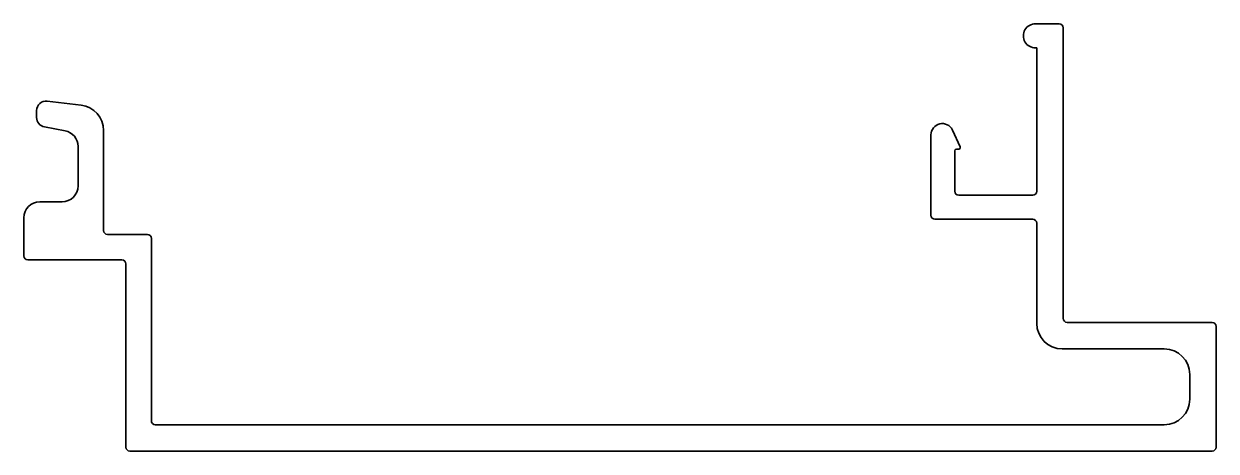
# Model space of a CAD drawing. Extents: x -34.2 to 40.6, y -5 to 21.9.
import ezdxf

# ---------------------------------------------------------------- set-up
doc = ezdxf.new("R2010")
doc.units = 0
doc.header["$MEASUREMENT"] = 0
doc.layers.add('Profile1', color=4, linetype='CONTINUOUS', lineweight=35)

msp = doc.modelspace()

# ---------------------------------------------------------------- linework, layer by layer
at = {"layer": 'Profile1', "color": 0}
for p, q in [((30.767, 21.857), (29.251, 21.857)), ((29.251, 21.857), (29.283, 21.857)), ((31.017, 3.367), (31.017, 21.607)), ((29.283, 20.357), (29.357, 20.357)), ((29.357, 20.357), (29.357, 11.347)), ((-30.614, 16.755), (-32.732, 17.007)), ((-33.403, 16.411), (-33.403, 15.983)), ((-32.916, 15.394), (-31.614, 15.143)), ((-29.203, 8.887), (-29.203, 15.166)), ((24.552, 14.139), (24.071, 15.194)), ((22.717, 14.885), (22.717, 9.847)), ((-30.803, 14.161), (-30.803, 11.687)), ((24.217, 11.347), (24.217, 13.897)), ((24.317, 13.997), (24.461, 13.997)), ((-31.803, 10.687), (-33.203, 10.687)), ((29.107, 11.097), (24.467, 11.097)), ((-34.203, 9.687), (-34.203, 7.287)), ((22.967, 9.597), (29.107, 9.597)), ((29.357, 9.347), (29.357, 3.057)), ((-26.453, 8.637), (-28.953, 8.637)), ((-26.203, -3.053), (-26.203, 8.387)), ((-33.953, 7.037), (-28.053, 7.037)), ((-27.803, 6.787), (-27.803, -4.713)), ((40.367, 3.117), (31.267, 3.117)), ((40.617, -4.713), (40.617, 2.867)), ((30.957, 1.457), (37.357, 1.457)), ((38.957, -0.143), (38.957, -1.703)), ((37.357, -3.303), (-25.953, -3.303)), ((-27.553, -4.963), (40.367, -4.963))]:
    msp.add_line(p, q, dxfattribs=at)
for centre, radius, start, end in [((29.267, 21.107), 0.75, 88.76413, 271.23587), ((30.767, 21.607), 0.25, 0, 90), ((-32.803, 16.411), 0.6, 83.21103, 180), ((-30.803, 15.166), 1.6, 0, 83.21103), ((-32.803, 15.983), 0.6, 180, 259.11447), ((-31.803, 14.161), 1, 360, 79.11447), ((23.429, 14.885), 0.712, 25.72881, 180), ((24.317, 13.897), 0.1, 90, 180), ((24.461, 14.097), 0.1, 270, 24.50883), ((-31.803, 11.687), 1, 270, 0), ((24.467, 11.347), 0.25, 180, 270), ((29.107, 11.347), 0.25, 270, 0), ((-33.203, 9.687), 1, 90, 180), ((22.967, 9.847), 0.25, 180, 270), ((29.107, 9.347), 0.25, 0, 90), ((-28.953, 8.887), 0.25, 180, 270), ((-26.453, 8.387), 0.25, 0, 90), ((-33.953, 7.287), 0.25, 180, 270), ((-28.053, 6.787), 0.25, 0, 90), ((30.957, 3.057), 1.6, 180, 270), ((31.267, 3.367), 0.25, 180, 270), ((40.367, 2.867), 0.25, 0, 90), ((37.357, -0.143), 1.6, 360, 90), ((37.357, -1.703), 1.6, 270, 360), ((-25.953, -3.053), 0.25, 180, 270), ((-27.553, -4.713), 0.25, 180, 270), ((40.367, -4.713), 0.25, 270, 0)]:
    msp.add_arc(centre, radius, start, end, dxfattribs=at)

doc.saveas('drawing.dxf')
